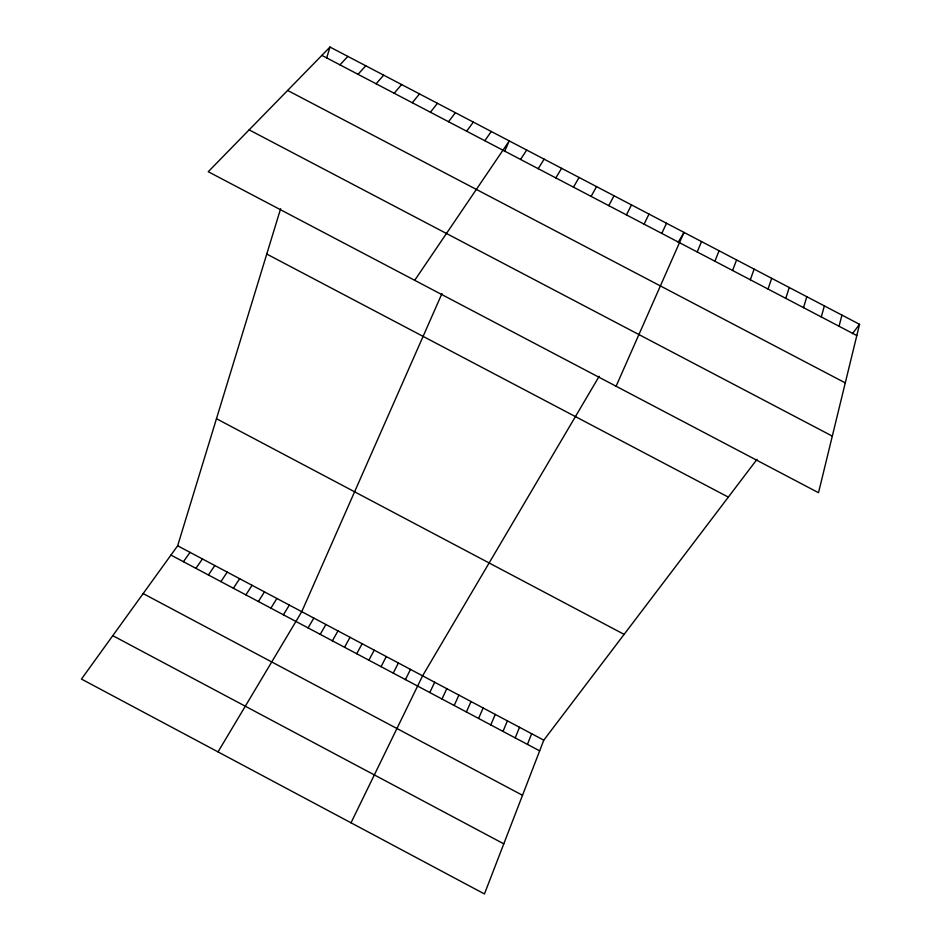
<?xml version="1.0" encoding="UTF-8"?>
<svg xmlns="http://www.w3.org/2000/svg" width="941" height="941" viewBox="0 0 941 941"><rect width="100%" height="100%" fill="white"/><g stroke="black" fill="none" stroke-linecap="round" stroke-linejoin="round"><path stroke-width="1.41" d="M859.545 324.316L818.517 492.708L208.255 171.721L329.997 47.05L859.545 324.316L852.452 333.655M839.043 326.245L841.96 315.106M821.281 316.941L824.375 305.907M803.532 307.648L806.802 296.709M757.035 459.314L543.78 740.167L484.45 893.95L81.455 679.073L177.649 545.792L280.606 208.737M326.586 58.224L329.997 47.05M785.782 298.356L789.24 287.511M768.044 289.063L771.679 278.313M750.318 279.771L754.129 269.126M732.604 270.49L736.591 259.939M527.43 744.39L531.653 733.721M714.889 261.222L719.065 250.765M515.209 737.897L519.514 727.287M503 731.416L507.387 720.841M697.187 251.941L701.539 241.59M490.79 724.923L495.26 714.407M478.581 718.442L483.145 707.973M441.952 293.604L301.755 611.685L218.018 751.894M504.599 151.466L509.257 140.915L414.699 280.312M616.096 386.233L684.013 232.415L678.155 242.366M466.383 711.961L471.018 701.539M454.174 705.479L458.914 695.105M661.794 233.415L666.51 223.24M441.988 699.01L446.799 688.683M429.79 692.529L434.695 682.249M644.115 224.146L649.008 214.078M351.017 822.799L422.591 675.826L599.182 376.294M405.418 679.59L410.488 669.404M393.232 673.121L398.396 662.982M626.435 214.889L631.505 204.915M381.058 666.651L386.304 656.559M368.884 660.194L374.212 650.149M608.78 205.644L614.026 195.763M356.721 653.724L362.132 643.726M344.547 647.267L350.04 637.316M591.113 196.398L596.535 186.612M332.385 640.809L337.972 630.905M320.234 634.352L325.892 624.495M573.469 187.153L579.068 177.461M308.072 627.894L313.824 618.084M555.825 177.908L561.601 168.321M283.406 614.802L289.334 605.087M270.902 608.157L276.901 598.488M538.193 168.674L544.145 159.182M258.387 601.511L264.48 591.889M245.883 594.877L252.07 585.302M520.561 159.441L526.701 150.042M233.392 588.243L239.649 578.715M220.888 581.597L227.24 572.128M208.396 574.963L214.842 565.541M195.916 568.34L202.444 558.954M484.803 140.715L491.296 131.505M183.424 561.706L190.047 552.379M466.665 131.211L473.335 122.107M448.539 121.718L455.397 112.708M430.413 112.226L437.459 103.31M412.299 102.734L419.521 93.924M394.197 93.253L401.607 84.549M376.106 83.784L383.693 75.162M358.015 74.304L365.778 65.788M339.936 64.835L347.888 56.413M321.869 55.378L856.804 335.549M287.617 90.442L845.277 382.893M249.142 129.858L832.303 436.118M266.762 254.058L728.334 497.119M216.465 418.721L624.118 634.375M177.649 545.792L543.78 740.167M170.944 555.084L539.652 750.871M143.161 593.583L522.514 795.286M112.791 635.669L503.788 843.842"/></g></svg>
